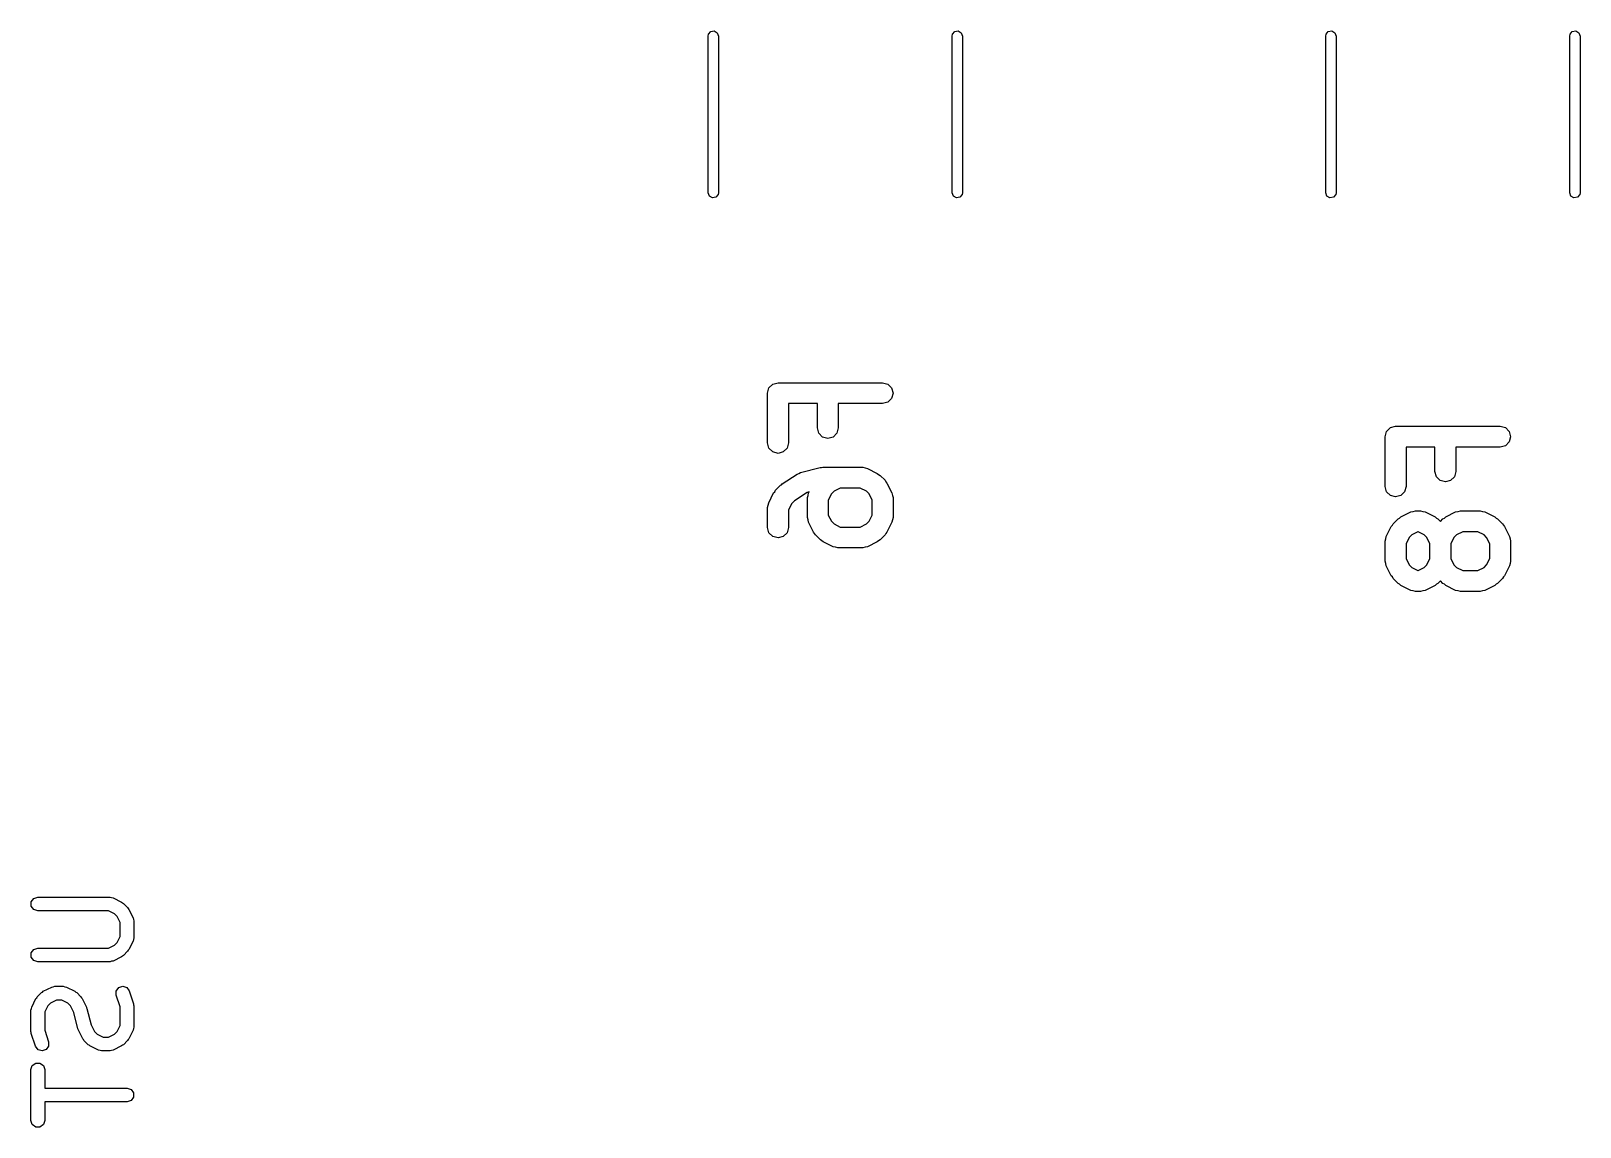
# Model space of a CAD drawing. Extents: x 0.08 to 3.92, y 0.14 to 2.92.
# Drawn here: x 0.159 to 1.048, y 2.289 to 2.918 of the extents above; entities that cross this region are included whole.
import ezdxf

# ---------------------------------------------------------------- set-up
doc = ezdxf.new("R2010")
doc.units = 0
doc.header["$MEASUREMENT"] = 0
doc.layers.add('BLACK', color=7, linetype='CONTINUOUS')

msp = doc.modelspace()

# ---------------------------------------------------------------- linework, layer by layer
at = {"layer": 'BLACK', "linetype": 'CONTINUOUS'}
for p, q in [((0.547756, 2.915), (0.547934, 2.91601)), ((0.547934, 2.91601), (0.549232, 2.91756)), ((0.549232, 2.91756), (0.551221, 2.91791)), ((0.551221, 2.91791), (0.552971, 2.9169)), ((0.552971, 2.9169), (0.553661, 2.915)), ((0.687756, 2.915), (0.687934, 2.91601)), ((0.687934, 2.91601), (0.689232, 2.91756)), ((0.689232, 2.91756), (0.691221, 2.91791)), ((0.691221, 2.91791), (0.692971, 2.9169)), ((0.692971, 2.9169), (0.693661, 2.915)), ((0.902087, 2.915), (0.902265, 2.91601)), ((0.902265, 2.91601), (0.903563, 2.91756)), ((0.903563, 2.91756), (0.905552, 2.91791)), ((0.905552, 2.91791), (0.907301, 2.9169)), ((0.907301, 2.9169), (0.907992, 2.915)), ((1.04209, 2.915), (1.04226, 2.91601)), ((1.04226, 2.91601), (1.04356, 2.91756)), ((1.04356, 2.91756), (1.04555, 2.91791)), ((1.04555, 2.91791), (1.0473, 2.9169)), ((1.0473, 2.9169), (1.04799, 2.915)), ((0.547756, 2.825), (0.547756, 2.915)), ((0.553661, 2.915), (0.553661, 2.825)), ((0.687756, 2.825), (0.687756, 2.915)), ((0.693661, 2.915), (0.693661, 2.825)), ((0.902087, 2.825), (0.902087, 2.915)), ((0.907992, 2.915), (0.907992, 2.825)), ((1.04209, 2.825), (1.04209, 2.915)), ((1.04799, 2.915), (1.04799, 2.825)), ((0.548447, 2.8231), (0.547756, 2.825)), ((0.550196, 2.82209), (0.548447, 2.8231)), ((0.552185, 2.82244), (0.550196, 2.82209)), ((0.553483, 2.82399), (0.552185, 2.82244)), ((0.553661, 2.825), (0.553483, 2.82399)), ((0.688447, 2.8231), (0.687756, 2.825)), ((0.690196, 2.82209), (0.688447, 2.8231)), ((0.692185, 2.82244), (0.690196, 2.82209)), ((0.693483, 2.82399), (0.692185, 2.82244)), ((0.693661, 2.825), (0.693483, 2.82399)), ((0.902777, 2.8231), (0.902087, 2.825)), ((0.904527, 2.82209), (0.902777, 2.8231)), ((0.906516, 2.82244), (0.904527, 2.82209)), ((0.907814, 2.82399), (0.906516, 2.82244)), ((0.907992, 2.825), (0.907814, 2.82399)), ((1.04278, 2.8231), (1.04209, 2.825)), ((1.04453, 2.82209), (1.04278, 2.8231)), ((1.04652, 2.82244), (1.04453, 2.82209)), ((1.04781, 2.82399), (1.04652, 2.82244)), ((1.04799, 2.825), (1.04781, 2.82399)), ((0.581851, 2.71), (0.582655, 2.713)), ((0.582655, 2.713), (0.584851, 2.7152)), ((0.584851, 2.7152), (0.587851, 2.716)), ((0.587851, 2.716), (0.647851, 2.716)), ((0.647851, 2.716), (0.650851, 2.7152)), ((0.650851, 2.7152), (0.653048, 2.713)), ((0.653048, 2.713), (0.653851, 2.71)), ((0.581851, 2.68143), (0.581851, 2.71)), ((0.610423, 2.704), (0.593851, 2.704)), ((0.593851, 2.704), (0.593851, 2.68143)), ((0.610423, 2.69), (0.610423, 2.704)), ((0.647851, 2.704), (0.622423, 2.704)), ((0.622423, 2.704), (0.622423, 2.69)), ((0.650851, 2.7048), (0.647851, 2.704)), ((0.653048, 2.707), (0.650851, 2.7048)), ((0.653851, 2.71), (0.653048, 2.707)), ((0.611227, 2.687), (0.610423, 2.69)), ((0.613423, 2.6848), (0.611227, 2.687)), ((0.616423, 2.684), (0.613423, 2.6848)), ((0.619423, 2.6848), (0.616423, 2.684)), ((0.621619, 2.687), (0.619423, 2.6848)), ((0.622423, 2.69), (0.621619, 2.687)), ((0.936182, 2.685), (0.936986, 2.688)), ((0.936182, 2.65643), (0.936182, 2.685)), ((0.936986, 2.688), (0.939182, 2.6902)), ((0.939182, 2.6902), (0.942182, 2.691)), ((0.942182, 2.691), (1.00218, 2.691)), ((1.00218, 2.691), (1.00518, 2.6902)), ((1.00518, 2.6902), (1.00738, 2.688)), ((1.00738, 2.688), (1.00818, 2.685)), ((1.00818, 2.685), (1.00738, 2.682)), ((0.582655, 2.67843), (0.581851, 2.68143)), ((0.584851, 2.67623), (0.582655, 2.67843)), ((0.587851, 2.67543), (0.584851, 2.67623)), ((0.590851, 2.67623), (0.587851, 2.67543)), ((0.593048, 2.67843), (0.590851, 2.67623)), ((0.593851, 2.68143), (0.593048, 2.67843)), ((0.964754, 2.679), (0.948182, 2.679)), ((0.948182, 2.679), (0.948182, 2.65643)), ((0.964754, 2.665), (0.964754, 2.679)), ((1.00218, 2.679), (0.976754, 2.679)), ((0.976754, 2.679), (0.976754, 2.665)), ((1.00518, 2.6798), (1.00218, 2.679)), ((1.00738, 2.682), (1.00518, 2.6798)), ((0.600682, 2.66439), (0.612111, 2.66725)), ((0.612111, 2.66725), (0.612851, 2.66724)), ((0.612851, 2.66724), (0.613566, 2.66743)), ((0.613566, 2.66743), (0.636423, 2.66743)), ((0.636423, 2.66743), (0.637755, 2.66707)), ((0.637755, 2.66707), (0.639106, 2.6668)), ((0.639106, 2.6668), (0.64482, 2.66394)), ((0.589323, 2.6571), (0.589842, 2.6574)), ((0.589842, 2.6574), (0.590238, 2.65785)), ((0.590238, 2.65785), (0.598809, 2.66356)), ((0.598809, 2.66356), (0.599783, 2.66389)), ((0.599783, 2.66389), (0.600682, 2.66439)), ((0.64482, 2.66394), (0.645543, 2.6633)), ((0.645543, 2.6633), (0.64638, 2.66281)), ((0.64638, 2.66281), (0.649237, 2.65996)), ((0.649237, 2.65996), (0.64972, 2.65912)), ((0.64972, 2.65912), (0.650361, 2.6584)), ((0.650361, 2.6584), (0.653218, 2.65268)), ((0.965557, 2.662), (0.964754, 2.665)), ((0.967754, 2.6598), (0.965557, 2.662)), ((0.970754, 2.659), (0.967754, 2.6598)), ((0.973754, 2.6598), (0.970754, 2.659)), ((0.97595, 2.662), (0.973754, 2.6598)), ((0.976754, 2.665), (0.97595, 2.662)), ((0.582485, 2.64697), (0.585342, 2.65268)), ((0.585342, 2.65268), (0.585983, 2.65341)), ((0.585983, 2.65341), (0.586466, 2.65424)), ((0.586466, 2.65424), (0.589323, 2.6571)), ((0.604601, 2.653), (0.597388, 2.64819)), ((0.605631, 2.65326), (0.604601, 2.653)), ((0.604709, 2.65), (0.605066, 2.65133)), ((0.604709, 2.63857), (0.604709, 2.65)), ((0.605066, 2.65133), (0.605342, 2.65268)), ((0.605342, 2.65268), (0.605631, 2.65326)), ((0.618497, 2.65216), (0.616709, 2.64858)), ((0.616709, 2.64858), (0.616709, 2.63999)), ((0.619977, 2.65364), (0.618497, 2.65216)), ((0.623554, 2.65543), (0.619977, 2.65364)), ((0.635006, 2.65543), (0.623554, 2.65543)), ((0.638583, 2.65364), (0.635006, 2.65543)), ((0.640063, 2.65216), (0.638583, 2.65364)), ((0.641851, 2.64858), (0.640063, 2.65216)), ((0.641851, 2.63999), (0.641851, 2.64858)), ((0.653218, 2.65268), (0.653495, 2.65133)), ((0.653495, 2.65133), (0.653851, 2.65)), ((0.653851, 2.65), (0.653851, 2.63857)), ((0.936986, 2.65343), (0.936182, 2.65643)), ((0.939182, 2.65123), (0.936986, 2.65343)), ((0.942182, 2.65043), (0.939182, 2.65123)), ((0.945182, 2.65123), (0.942182, 2.65043)), ((0.947378, 2.65343), (0.945182, 2.65123)), ((0.948182, 2.65643), (0.947378, 2.65343)), ((0.581851, 2.64429), (0.582208, 2.64562)), ((0.581851, 2.63286), (0.581851, 2.64429)), ((0.582208, 2.64562), (0.582485, 2.64697)), ((0.59564, 2.64645), (0.593851, 2.64287)), ((0.593851, 2.64287), (0.593851, 2.63286)), ((0.597388, 2.64819), (0.59564, 2.64645)), ((0.616709, 2.63999), (0.618497, 2.63641)), ((0.640063, 2.63641), (0.641851, 2.63999)), ((0.945213, 2.63894), (0.950928, 2.6418)), ((0.950928, 2.6418), (0.952279, 2.64207)), ((0.952279, 2.64207), (0.953611, 2.64243)), ((0.953611, 2.64243), (0.956468, 2.64243)), ((0.956468, 2.64243), (0.9578, 2.64207)), ((0.9578, 2.64207), (0.959151, 2.6418)), ((0.959151, 2.6418), (0.964865, 2.63894)), ((0.970928, 2.63894), (0.976642, 2.6418)), ((0.976642, 2.6418), (0.977993, 2.64207)), ((0.977993, 2.64207), (0.979325, 2.64243)), ((0.979325, 2.64243), (0.990754, 2.64243)), ((0.990754, 2.64243), (0.992086, 2.64207)), ((0.992086, 2.64207), (0.993437, 2.6418)), ((0.993437, 2.6418), (0.999151, 2.63894)), ((0.582655, 2.62986), (0.581851, 2.63286)), ((0.593851, 2.63286), (0.593048, 2.62986)), ((0.605066, 2.63724), (0.604709, 2.63857)), ((0.605342, 2.63589), (0.605066, 2.63724)), ((0.608199, 2.63017), (0.605342, 2.63589)), ((0.618497, 2.63641), (0.619977, 2.63493)), ((0.619977, 2.63493), (0.623554, 2.63314)), ((0.623554, 2.63314), (0.635006, 2.63314)), ((0.635006, 2.63314), (0.638583, 2.63493)), ((0.638583, 2.63493), (0.640063, 2.63641)), ((0.653218, 2.63589), (0.650361, 2.63017)), ((0.653495, 2.63724), (0.653218, 2.63589)), ((0.653851, 2.63857), (0.653495, 2.63724)), ((0.936816, 2.62768), (0.939673, 2.6334)), ((0.939673, 2.6334), (0.940314, 2.63412)), ((0.940314, 2.63412), (0.940797, 2.63496)), ((0.940797, 2.63496), (0.943654, 2.63781)), ((0.943654, 2.63781), (0.944491, 2.6383)), ((0.944491, 2.6383), (0.945213, 2.63894)), ((0.964865, 2.63894), (0.965588, 2.6383)), ((0.965588, 2.6383), (0.966425, 2.63781)), ((0.966425, 2.63781), (0.967896, 2.63634)), ((0.967896, 2.63634), (0.969368, 2.63781)), ((0.969368, 2.63781), (0.970205, 2.6383)), ((0.970205, 2.6383), (0.970928, 2.63894)), ((0.999151, 2.63894), (0.999874, 2.6383)), ((0.999874, 2.6383), (1.00071, 2.63781)), ((1.00071, 2.63781), (1.00357, 2.63496)), ((1.00357, 2.63496), (1.00405, 2.63412)), ((1.00405, 2.63412), (1.00469, 2.6334)), ((1.00469, 2.6334), (1.00755, 2.62768)), ((0.584851, 2.62766), (0.582655, 2.62986)), ((0.587851, 2.62686), (0.584851, 2.62766)), ((0.590851, 2.62766), (0.587851, 2.62686)), ((0.593048, 2.62986), (0.590851, 2.62766)), ((0.60884, 2.62945), (0.608199, 2.63017)), ((0.609323, 2.62861), (0.60884, 2.62945)), ((0.61218, 2.62576), (0.609323, 2.62861)), ((0.613017, 2.62527), (0.61218, 2.62576)), ((0.61374, 2.62463), (0.613017, 2.62527)), ((0.619454, 2.62178), (0.61374, 2.62463)), ((0.64482, 2.62463), (0.639106, 2.62178)), ((0.645543, 2.62527), (0.64482, 2.62463)), ((0.64638, 2.62576), (0.645543, 2.62527)), ((0.649237, 2.62861), (0.64638, 2.62576)), ((0.64972, 2.62945), (0.649237, 2.62861)), ((0.650361, 2.63017), (0.64972, 2.62945)), ((0.936182, 2.625), (0.936539, 2.62633)), ((0.936182, 2.61357), (0.936182, 2.625)), ((0.936539, 2.62633), (0.936816, 2.62768)), ((0.949971, 2.62716), (0.948182, 2.62358)), ((0.948182, 2.62358), (0.948182, 2.61499)), ((0.951451, 2.62864), (0.949971, 2.62716)), ((0.955027, 2.63043), (0.951451, 2.62864)), ((0.955051, 2.63043), (0.955027, 2.63043)), ((0.958628, 2.62864), (0.955051, 2.63043)), ((0.960108, 2.62716), (0.958628, 2.62864)), ((0.961896, 2.62358), (0.960108, 2.62716)), ((0.961896, 2.61499), (0.961896, 2.62358)), ((0.975685, 2.62716), (0.973896, 2.62358)), ((0.973896, 2.62358), (0.973896, 2.61499)), ((0.977165, 2.62864), (0.975685, 2.62716)), ((0.980741, 2.63043), (0.977165, 2.62864)), ((0.989337, 2.63043), (0.980741, 2.63043)), ((0.992914, 2.62864), (0.989337, 2.63043)), ((0.994394, 2.62716), (0.992914, 2.62864)), ((0.996182, 2.62358), (0.994394, 2.62716)), ((0.996182, 2.61499), (0.996182, 2.62358)), ((1.00755, 2.62768), (1.00783, 2.62633)), ((1.00783, 2.62633), (1.00818, 2.625)), ((1.00818, 2.625), (1.00818, 2.61357)), ((0.620805, 2.6215), (0.619454, 2.62178)), ((0.622137, 2.62114), (0.620805, 2.6215)), ((0.636423, 2.62114), (0.622137, 2.62114)), ((0.637755, 2.6215), (0.636423, 2.62114)), ((0.639106, 2.62178), (0.637755, 2.6215)), ((0.936539, 2.61224), (0.936182, 2.61357)), ((0.948182, 2.61499), (0.949971, 2.61141)), ((0.960108, 2.61141), (0.961896, 2.61499)), ((0.973896, 2.61499), (0.975685, 2.61141)), ((0.994394, 2.61141), (0.996182, 2.61499)), ((1.00818, 2.61357), (1.00783, 2.61224)), ((0.936816, 2.61089), (0.936539, 2.61224)), ((0.939673, 2.60517), (0.936816, 2.61089)), ((0.940314, 2.60445), (0.939673, 2.60517)), ((0.940797, 2.60361), (0.940314, 2.60445)), ((0.949971, 2.61141), (0.951451, 2.60993)), ((0.951451, 2.60993), (0.955027, 2.60814)), ((0.955027, 2.60814), (0.955051, 2.60814)), ((0.955051, 2.60814), (0.958628, 2.60993)), ((0.958628, 2.60993), (0.960108, 2.61141)), ((0.975685, 2.61141), (0.977165, 2.60993)), ((0.977165, 2.60993), (0.980741, 2.60814)), ((0.980741, 2.60814), (0.989337, 2.60814)), ((0.989337, 2.60814), (0.992914, 2.60993)), ((0.992914, 2.60993), (0.994394, 2.61141)), ((1.00405, 2.60445), (1.00357, 2.60361)), ((1.00469, 2.60517), (1.00405, 2.60445)), ((1.00755, 2.61089), (1.00469, 2.60517)), ((1.00783, 2.61224), (1.00755, 2.61089)), ((0.943654, 2.60076), (0.940797, 2.60361)), ((0.944491, 2.60027), (0.943654, 2.60076)), ((0.945213, 2.59963), (0.944491, 2.60027)), ((0.950928, 2.59678), (0.945213, 2.59963)), ((0.952279, 2.5965), (0.950928, 2.59678)), ((0.953611, 2.59614), (0.952279, 2.5965)), ((0.956468, 2.59614), (0.953611, 2.59614)), ((0.9578, 2.5965), (0.956468, 2.59614)), ((0.959151, 2.59678), (0.9578, 2.5965)), ((0.964865, 2.59963), (0.959151, 2.59678)), ((0.965588, 2.60027), (0.964865, 2.59963)), ((0.966425, 2.60076), (0.965588, 2.60027)), ((0.967896, 2.60223), (0.966425, 2.60076)), ((0.969368, 2.60076), (0.967896, 2.60223)), ((0.970205, 2.60027), (0.969368, 2.60076)), ((0.970928, 2.59963), (0.970205, 2.60027)), ((0.976642, 2.59678), (0.970928, 2.59963)), ((0.977993, 2.5965), (0.976642, 2.59678)), ((0.979325, 2.59614), (0.977993, 2.5965)), ((0.990754, 2.59614), (0.979325, 2.59614)), ((0.992086, 2.5965), (0.990754, 2.59614)), ((0.993437, 2.59678), (0.992086, 2.5965)), ((0.999151, 2.59963), (0.993437, 2.59678)), ((0.999874, 2.60027), (0.999151, 2.59963)), ((1.00071, 2.60076), (0.999874, 2.60027)), ((1.00357, 2.60361), (1.00071, 2.60076)), ((0.159429, 2.41794), (0.160859, 2.41991)), ((0.159429, 2.41551), (0.159429, 2.41794)), ((0.160859, 2.41991), (0.163173, 2.42066)), ((0.163173, 2.42066), (0.204605, 2.42066)), ((0.204605, 2.42066), (0.205468, 2.42038)), ((0.205468, 2.42038), (0.206366, 2.42025)), ((0.206366, 2.42025), (0.21124, 2.41781)), ((0.21124, 2.41781), (0.211695, 2.41736)), ((0.160859, 2.41354), (0.159429, 2.41551)), ((0.163173, 2.41279), (0.160859, 2.41354)), ((0.203676, 2.41279), (0.163173, 2.41279)), ((0.207148, 2.41105), (0.203676, 2.41279)), ((0.208681, 2.40952), (0.207148, 2.41105)), ((0.210417, 2.40605), (0.208681, 2.40952)), ((0.211695, 2.41736), (0.212264, 2.41707)), ((0.212264, 2.41707), (0.214701, 2.41464)), ((0.214701, 2.41464), (0.214991, 2.41407)), ((0.214991, 2.41407), (0.215438, 2.41361)), ((0.215438, 2.41361), (0.217876, 2.40874)), ((0.217876, 2.40874), (0.218011, 2.40784)), ((0.210417, 2.39816), (0.210417, 2.40605)), ((0.218011, 2.40784), (0.218291, 2.40698)), ((0.218291, 2.40698), (0.218291, 2.39723)), ((0.160859, 2.39067), (0.163173, 2.39142)), ((0.163173, 2.39142), (0.203676, 2.39142)), ((0.203676, 2.39142), (0.207148, 2.39315)), ((0.207148, 2.39315), (0.208681, 2.39469)), ((0.208681, 2.39469), (0.210417, 2.39816)), ((0.217876, 2.39547), (0.215438, 2.39059)), ((0.218011, 2.39637), (0.217876, 2.39547)), ((0.218291, 2.39723), (0.218011, 2.39637)), ((0.159429, 2.3887), (0.160859, 2.39067)), ((0.159429, 2.38626), (0.159429, 2.3887)), ((0.160859, 2.3843), (0.159429, 2.38626)), ((0.163173, 2.38354), (0.160859, 2.3843)), ((0.204605, 2.38354), (0.163173, 2.38354)), ((0.205468, 2.38382), (0.204605, 2.38354)), ((0.206366, 2.38396), (0.205468, 2.38382)), ((0.21124, 2.3864), (0.206366, 2.38396)), ((0.211695, 2.38684), (0.21124, 2.3864)), ((0.212264, 2.38713), (0.211695, 2.38684)), ((0.214701, 2.38957), (0.212264, 2.38713)), ((0.214991, 2.39014), (0.214701, 2.38957)), ((0.215438, 2.39059), (0.214991, 2.39014)), ((0.162826, 2.36346), (0.165264, 2.36589)), ((0.165264, 2.36589), (0.165832, 2.36618)), ((0.165832, 2.36618), (0.166287, 2.36663)), ((0.166287, 2.36663), (0.171161, 2.36907)), ((0.171161, 2.36907), (0.172059, 2.3692)), ((0.172059, 2.3692), (0.172922, 2.36948)), ((0.172922, 2.36948), (0.177796, 2.36948)), ((0.177796, 2.36948), (0.178659, 2.3692)), ((0.178659, 2.3692), (0.179557, 2.36907)), ((0.179557, 2.36907), (0.184431, 2.36663)), ((0.184431, 2.36663), (0.184886, 2.36618)), ((0.184886, 2.36618), (0.185454, 2.36589)), ((0.185454, 2.36589), (0.187892, 2.36346)), ((0.208163, 2.36673), (0.209579, 2.36871)), ((0.208182, 2.3643), (0.208163, 2.36673)), ((0.210417, 2.3576), (0.208182, 2.3643)), ((0.209579, 2.36871), (0.211887, 2.36948)), ((0.211887, 2.36948), (0.214207, 2.36875)), ((0.214207, 2.36875), (0.215652, 2.36679)), ((0.215652, 2.36679), (0.218089, 2.35948)), ((0.159236, 2.3558), (0.159516, 2.35666)), ((0.159236, 2.34361), (0.159236, 2.3558)), ((0.159516, 2.35666), (0.159652, 2.35756)), ((0.159652, 2.35756), (0.162089, 2.36243)), ((0.162089, 2.36243), (0.162537, 2.36289)), ((0.162537, 2.36289), (0.162826, 2.36346)), ((0.168846, 2.35834), (0.16711, 2.35487)), ((0.170379, 2.35987), (0.168846, 2.35834)), ((0.173851, 2.36161), (0.170379, 2.35987)), ((0.176867, 2.36161), (0.173851, 2.36161)), ((0.180338, 2.35987), (0.176867, 2.36161)), ((0.181872, 2.35834), (0.180338, 2.35987)), ((0.18383, 2.35442), (0.181872, 2.35834)), ((0.187892, 2.36346), (0.188181, 2.36289)), ((0.188181, 2.36289), (0.188629, 2.36243)), ((0.188629, 2.36243), (0.191066, 2.35756)), ((0.191066, 2.35756), (0.191132, 2.35712)), ((0.191132, 2.35712), (0.191364, 2.35675)), ((0.191364, 2.35675), (0.193697, 2.34742)), ((0.210417, 2.34698), (0.210417, 2.3576)), ((0.218089, 2.35948), (0.218094, 2.35884)), ((0.218094, 2.35884), (0.218291, 2.35823)), ((0.218291, 2.35823), (0.218291, 2.34605)), ((0.16711, 2.35487), (0.16711, 2.34425)), ((0.186163, 2.34509), (0.18383, 2.35442)), ((0.193697, 2.34742), (0.195655, 2.34351)), ((0.208681, 2.34351), (0.210417, 2.34698)), ((0.159433, 2.343), (0.159236, 2.34361)), ((0.159438, 2.34237), (0.159433, 2.343)), ((0.161875, 2.33505), (0.159438, 2.34237)), ((0.16711, 2.34425), (0.169345, 2.33754)), ((0.169345, 2.33754), (0.169364, 2.33511)), ((0.186395, 2.34472), (0.186163, 2.34509)), ((0.186461, 2.34429), (0.186395, 2.34472)), ((0.188898, 2.33941), (0.186461, 2.34429)), ((0.189346, 2.33896), (0.188898, 2.33941)), ((0.189635, 2.33839), (0.189346, 2.33896)), ((0.192073, 2.33595), (0.189635, 2.33839)), ((0.195655, 2.34351), (0.197189, 2.34197)), ((0.197189, 2.34197), (0.20066, 2.34024)), ((0.20066, 2.34024), (0.203676, 2.34024)), ((0.203676, 2.34024), (0.207148, 2.34197)), ((0.207148, 2.34197), (0.208681, 2.34351)), ((0.214701, 2.33839), (0.212264, 2.33595)), ((0.214991, 2.33896), (0.214701, 2.33839)), ((0.215438, 2.33941), (0.214991, 2.33896)), ((0.217876, 2.34429), (0.215438, 2.33941)), ((0.218011, 2.34518), (0.217876, 2.34429)), ((0.218291, 2.34605), (0.218011, 2.34518)), ((0.16332, 2.3331), (0.161875, 2.33505)), ((0.16564, 2.33236), (0.16332, 2.3331)), ((0.167948, 2.33313), (0.16564, 2.33236)), ((0.169364, 2.33511), (0.167948, 2.33313)), ((0.192641, 2.33566), (0.192073, 2.33595)), ((0.193096, 2.33522), (0.192641, 2.33566)), ((0.19797, 2.33278), (0.193096, 2.33522)), ((0.198868, 2.33264), (0.19797, 2.33278)), ((0.199731, 2.33236), (0.198868, 2.33264)), ((0.204605, 2.33236), (0.199731, 2.33236)), ((0.205468, 2.33264), (0.204605, 2.33236)), ((0.206366, 2.33278), (0.205468, 2.33264)), ((0.21124, 2.33522), (0.206366, 2.33278)), ((0.211695, 2.33566), (0.21124, 2.33522)), ((0.212264, 2.33595), (0.211695, 2.33566)), ((0.159236, 2.32168), (0.159988, 2.32399)), ((0.159236, 2.29243), (0.159236, 2.32168)), ((0.159988, 2.32399), (0.161956, 2.32542)), ((0.161956, 2.32542), (0.16439, 2.32542)), ((0.16439, 2.32542), (0.166358, 2.32399)), ((0.166358, 2.32399), (0.16711, 2.32168)), ((0.16711, 2.32168), (0.16711, 2.31099)), ((0.16711, 2.31099), (0.214354, 2.31099)), ((0.214354, 2.31099), (0.216668, 2.31024)), ((0.214354, 2.30312), (0.16711, 2.30312)), ((0.16711, 2.30312), (0.16711, 2.29243)), ((0.216668, 2.30387), (0.214354, 2.30312)), ((0.216668, 2.31024), (0.218098, 2.30827)), ((0.218098, 2.30584), (0.216668, 2.30387)), ((0.218098, 2.30827), (0.218098, 2.30584)), ((0.159988, 2.29012), (0.159236, 2.29243)), ((0.161956, 2.28869), (0.159988, 2.29012)), ((0.16439, 2.28869), (0.161956, 2.28869)), ((0.166358, 2.29012), (0.16439, 2.28869)), ((0.16711, 2.29243), (0.166358, 2.29012))]:
    msp.add_line(p, q, dxfattribs=at)

doc.saveas('drawing.dxf')
